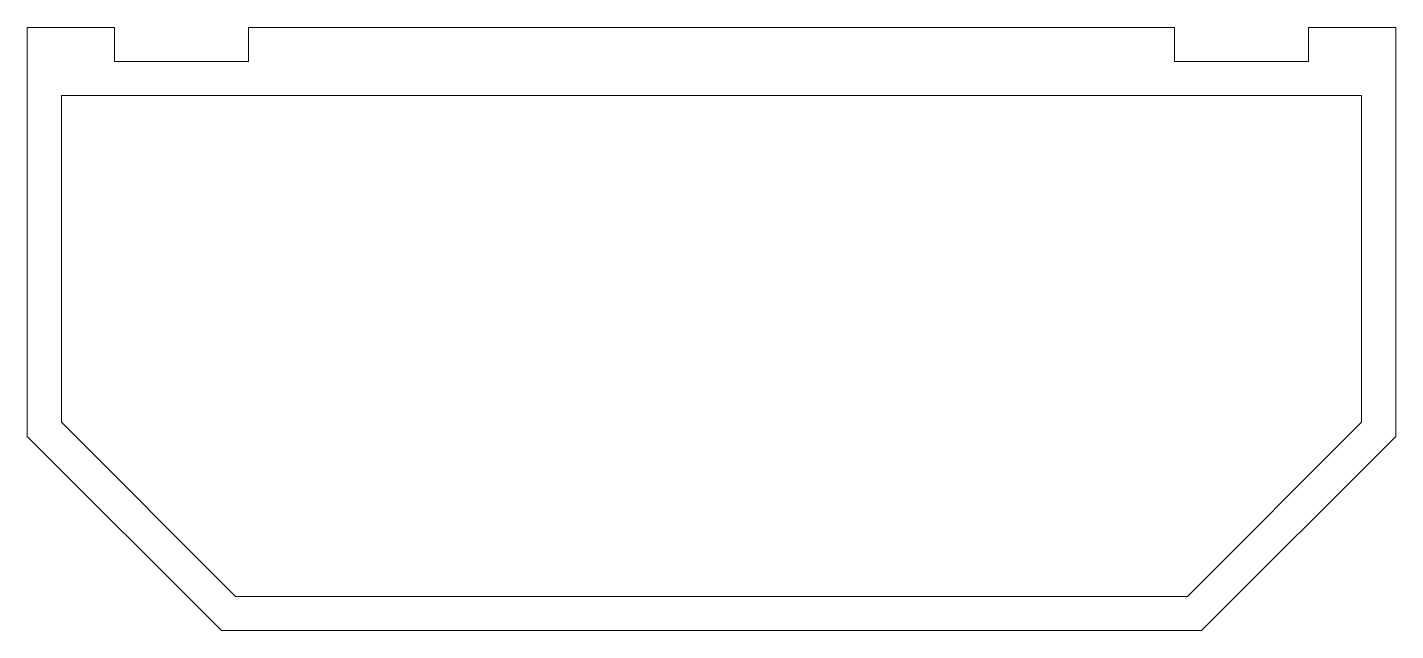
# Model space of a CAD drawing. Header units: inches. Extents: x -10.1 to 10.1, y -9.3 to -0.5.
import ezdxf

# ---------------------------------------------------------------- set-up
doc = ezdxf.new("R2010")
doc.units = ezdxf.units.IN
doc.header["$MEASUREMENT"] = 0

msp = doc.modelspace()

# ---------------------------------------------------------------- linework, layer by layer
at = {"color": 7, "linetype": 'Continuous', "lineweight": 15}
for p, q in [((-10.052, -6.457), (-10.052, -0.45)), ((-10.052, -0.45), (-8.772, -0.45)), ((-8.772, -0.45), (-8.772, -0.95)), ((-6.803, -0.95), (-6.803, -0.45)), ((-6.803, -0.45), (6.803, -0.45)), ((6.803, -0.45), (6.803, -0.95)), ((8.772, -0.95), (8.772, -0.45)), ((8.772, -0.45), (10.052, -0.45)), ((10.052, -0.45), (10.052, -6.457)), ((-8.772, -0.95), (-6.803, -0.95)), ((6.803, -0.95), (8.772, -0.95)), ((-9.552, -1.45), (9.552, -1.45)), ((-9.552, -6.25), (-9.552, -1.45)), ((9.552, -1.45), (9.552, -6.25)), ((-6.992, -8.81), (-9.552, -6.25)), ((9.552, -6.25), (6.992, -8.81)), ((-7.199, -9.31), (-10.052, -6.457)), ((10.052, -6.457), (7.199, -9.31)), ((6.992, -8.81), (-6.992, -8.81)), ((7.199, -9.31), (-7.199, -9.31))]:
    msp.add_line(p, q, dxfattribs=at)

doc.saveas('drawing.dxf')
